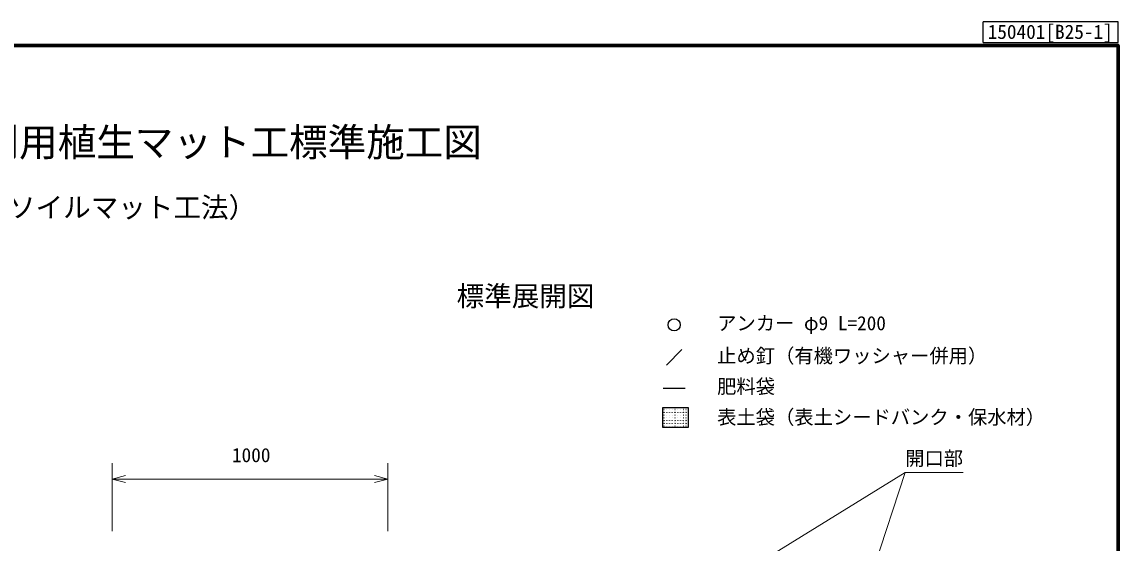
# Model space of a CAD drawing. Units: millimetres, scale not verified. Extents: x 200 to 8200, y 200 to 5825.
# Drawn here: x 4223 to 8200, y 3936 to 5825 of the extents above; entities that cross this region are included whole.
import ezdxf
from ezdxf.enums import TextEntityAlignment as Align

# ---------------------------------------------------------------- set-up
doc = ezdxf.new("R2010")
doc.units = ezdxf.units.MM
doc.header["$LTSCALE"] = 20
for name, color, linetype, lineweight in [('C-DOC', 3, 'Continuous', 25), ('C-STR-DIM', 1, 'Continuous', 13), ('C-STR-HTXT', 1, 'Continuous', 13), ('C-STR-TXT', 6, 'Continuous', 25), ('C-TTL', 2, 'Continuous', 70)]:
    doc.layers.add(name, color=color, linetype=linetype, lineweight=lineweight)
doc.layers.add('C-TTL-TXT', color=3, linetype='Continuous')
doc.styles.add('ＭＳ ゴシック', font='')
doc.styles.get('ＭＳ ゴシック').set_extended_font_data('MS Gothic')

msp = doc.modelspace()

# ---------------------------------------------------------------- linework, layer by layer
at = {"layer": 'C-DOC'}
for p, q in [((7710, 5750), (7710, 5825)), ((8200, 5825), (7710, 5825)), ((8200, 5750), (8200, 5825)), ((7710, 5750), (8200, 5750))]:
    msp.add_line(p, q, dxfattribs=at)
at = {"layer": 'C-STR-DIM'}
for p, q in [((4550.12, 3978.82), (4550.12, 4225.53)), ((5550.12, 3978.82), (5550.12, 4225.53)), ((4550.12, 4167.82), (4598.42, 4180.76)), ((5550.12, 4167.82), (5501.83, 4180.76)), ((4550.12, 4167.82), (4550.12, 4133.53)), ((4550.12, 4167.82), (4598.42, 4154.88)), ((4550.12, 4167.82), (5550.12, 4167.82)), ((5550.12, 4167.82), (5501.83, 4154.88)), ((5550.12, 4167.82), (5550.12, 4133.53))]:
    msp.add_line(p, q, dxfattribs=at)
at = {"layer": 'C-STR-HTXT'}
for p, q in [((6800.12, 3805.6), (7427.68, 4191.7)), ((7427.68, 4191.7), (7300.12, 3805.6)), ((7427.68, 4191.7), (7637.68, 4191.7))]:
    msp.add_line(p, q, dxfattribs=at)
at = {"layer": 'C-STR-TXT', "color": 7}
msp.add_line((6561.14, 4580.41), (6617.71, 4636.98), dxfattribs=at)
msp.add_line((6561.14, 4580.41), (6617.71, 4636.98), dxfattribs=at)
at = {"layer": 'C-STR-TXT', "color": 3}
msp.add_line((6549.42, 4497.49), (6629.42, 4497.49), dxfattribs=at)
at = {"layer": 'C-STR-TXT'}
for p, q in [((6641.5, 4425.7), (6546.46, 4425.7)), ((6546.46, 4425.7), (6546.46, 4355.7)), ((6641.5, 4355.7), (6641.5, 4425.7)), ((6546.46, 4355.7), (6641.5, 4355.7))]:
    msp.add_line(p, q, dxfattribs=at)
at = {"layer": 'C-STR-TXT', "color": 7}
msp.add_circle((6589.42, 4726.9), 22, dxfattribs=at)
at = {"layer": 'C-STR-TXT'}
for centre in [(6552.46, 4419.7), (6562.46, 4419.7), (6572.46, 4419.7), (6582.46, 4419.7), (6592.46, 4419.7), (6602.46, 4419.7), (6612.46, 4419.7), (6622.46, 4419.7), (6632.46, 4419.7), (6552.46, 4409.7), (6552.46, 4399.7), (6552.46, 4389.7), (6552.46, 4379.7), (6562.46, 4409.7), (6562.46, 4399.7), (6562.46, 4389.7), (6562.46, 4379.7), (6572.46, 4409.7), (6572.46, 4399.7), (6572.46, 4389.7), (6572.46, 4379.7), (6582.46, 4409.7), (6582.46, 4399.7), (6582.46, 4389.7), (6582.46, 4379.7), (6592.46, 4409.7), (6592.46, 4399.7), (6592.46, 4389.7), (6592.46, 4379.7), (6602.46, 4409.7), (6602.46, 4399.7), (6602.46, 4389.7), (6602.46, 4379.7), (6612.46, 4409.7), (6612.46, 4399.7), (6612.46, 4389.7), (6612.46, 4379.7), (6622.46, 4409.7), (6622.46, 4399.7), (6622.46, 4389.7), (6622.46, 4379.7), (6632.46, 4409.7), (6632.46, 4399.7), (6632.46, 4389.7), (6632.46, 4379.7), (6552.46, 4369.7), (6552.46, 4359.7), (6562.46, 4369.7), (6562.46, 4359.7), (6572.46, 4369.7), (6572.46, 4359.7), (6582.46, 4369.7), (6582.46, 4359.7), (6592.46, 4369.7), (6592.46, 4359.7), (6602.46, 4369.7), (6602.46, 4359.7), (6612.46, 4369.7), (6612.46, 4359.7), (6622.46, 4369.7), (6622.46, 4359.7), (6632.46, 4369.7), (6632.46, 4359.7)]:
    msp.add_circle(centre, 0.2, dxfattribs=at)
at = {"layer": 'C-TTL'}
msp.add_lwpolyline([(200, 200), (8200, 200), (8200, 5740), (200, 5740)], close=True, dxfattribs=at)

# ---------------------------------------------------------------- texts
at = {"layer": 'C-DOC', "style": 'ＭＳ ゴシック'}
msp.add_text('150401[B25-1]', height=51.32, dxfattribs=at).set_placement((7726.81, 5748.13), align=Align.BOTTOM_LEFT)
at = {"layer": 'C-STR-DIM', "color": 7, "style": 'ＭＳ ゴシック'}
msp.add_text('1000', height=51.32, dxfattribs=at).set_placement((4984.86, 4213.7), align=Align.BOTTOM_LEFT)
at = {"layer": 'C-STR-HTXT', "color": 7, "style": 'ＭＳ ゴシック'}
msp.add_text('開口部', height=51.32, dxfattribs=at).set_placement((7427.68, 4201.7), align=Align.BOTTOM_LEFT)
at = {"layer": 'C-STR-TXT', "color": 7, "style": 'ＭＳ ゴシック'}
for s, p in [('アンカー φ9 L=200', (6745.31, 4691.9)), ('止め釘（有機ワッシャー併用）', (6745.31, 4573.7)), ('肥料袋', (6745.31, 4462.49)), ('表土袋（表土シードバンク・保水材）', (6745.31, 4351.29))]:
    msp.add_text(s, height=51.32, dxfattribs=at).set_placement(p, align=Align.BOTTOM_LEFT)
at = {"layer": 'C-TTL-TXT', "style": 'ＭＳ ゴシック'}
for s, height, p in [('表土シードバンク利用植生マット工標準施工図', 102.6, (4422.43, 5307.08)), ('（マザーソイルマット工法）', 73.31, (4422.43, 5094.08))]:
    msp.add_text(s, height=height, dxfattribs=at).set_placement(p, align=Align.BOTTOM_CENTER)
at = {"layer": 'C-TTL-TXT', "color": 7, "style": 'ＭＳ ゴシック'}
msp.add_text('標準展開図', height=73.31, dxfattribs=at).set_placement((5800.12, 4772.56), align=Align.BOTTOM_LEFT)

doc.saveas('drawing.dxf')
